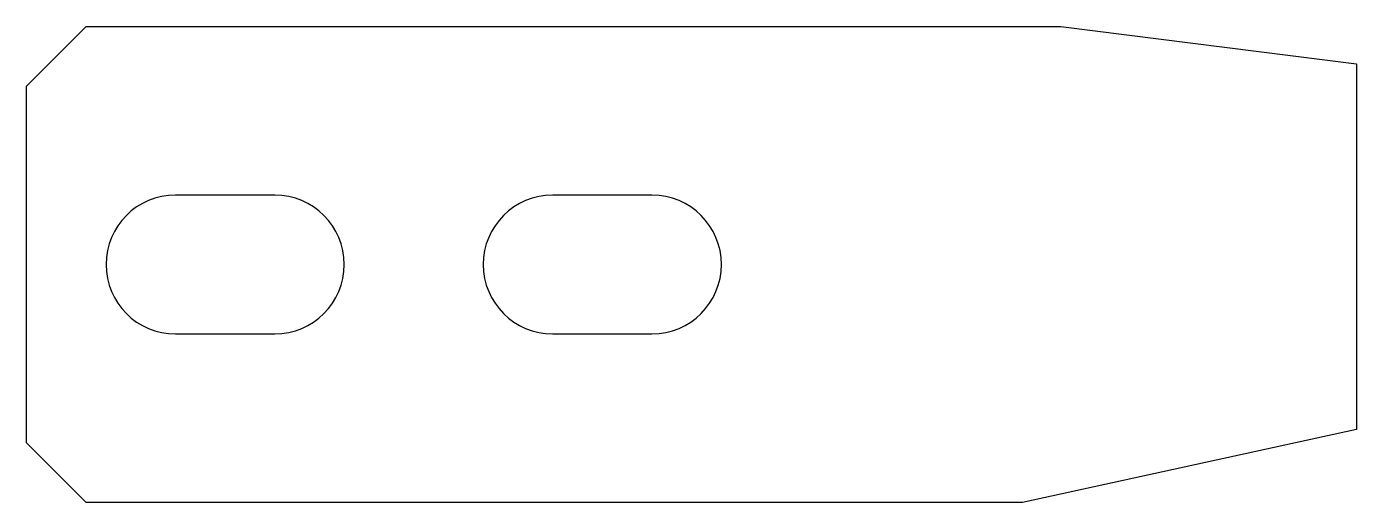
# Model space of a CAD drawing. Header units: millimetres. Extents: x 0 to 67, y -12 to 12.
import ezdxf

# ---------------------------------------------------------------- set-up
doc = ezdxf.new("R2010")
doc.units = ezdxf.units.MM
doc.header["$LTSCALE"] = 25
doc.layers.add('3_Pezzi', color=7, linetype='Continuous')
doc.layers.add('5_Bulloni', color=7, linetype='Continuous')

msp = doc.modelspace()

# ---------------------------------------------------------------- linework, layer by layer
at = {"layer": '3_Pezzi', "color": 3, "linetype": 'Continuous'}
for p, q in [((0, 9), (3, 12)), ((3, 12), (52.101, 12)), ((52.101, 12), (66.984, 10.127)), ((66.984, 10.127), (66.984, -8.32)), ((0, -9), (0, 9)), ((66.984, -8.32), (50.166, -12)), ((3, -12), (0, -9)), ((50.166, -12), (3, -12))]:
    msp.add_line(p, q, dxfattribs=at)
at = {"layer": '5_Bulloni', "color": 4, "linetype": 'Continuous'}
for p, q in [((12.5, 3.5), (7.5, 3.5)), ((31.5, 3.5), (26.5, 3.5)), ((7.5, -3.5), (12.5, -3.5)), ((7.5, -3.5), (12.5, -3.5)), ((26.5, -3.5), (31.5, -3.5)), ((26.5, -3.5), (31.5, -3.5))]:
    msp.add_line(p, q, dxfattribs=at)
for centre, start, end in [((7.5, 0), 90.00006, 270.00005), ((12.5, 0), 270.00007, 90.00006), ((26.5, 0), 90.00004, 270.00004), ((31.5, 0), 270.00004, 90.00004)]:
    msp.add_arc(centre, 3.5, start, end, dxfattribs=at)

doc.saveas('drawing.dxf')
